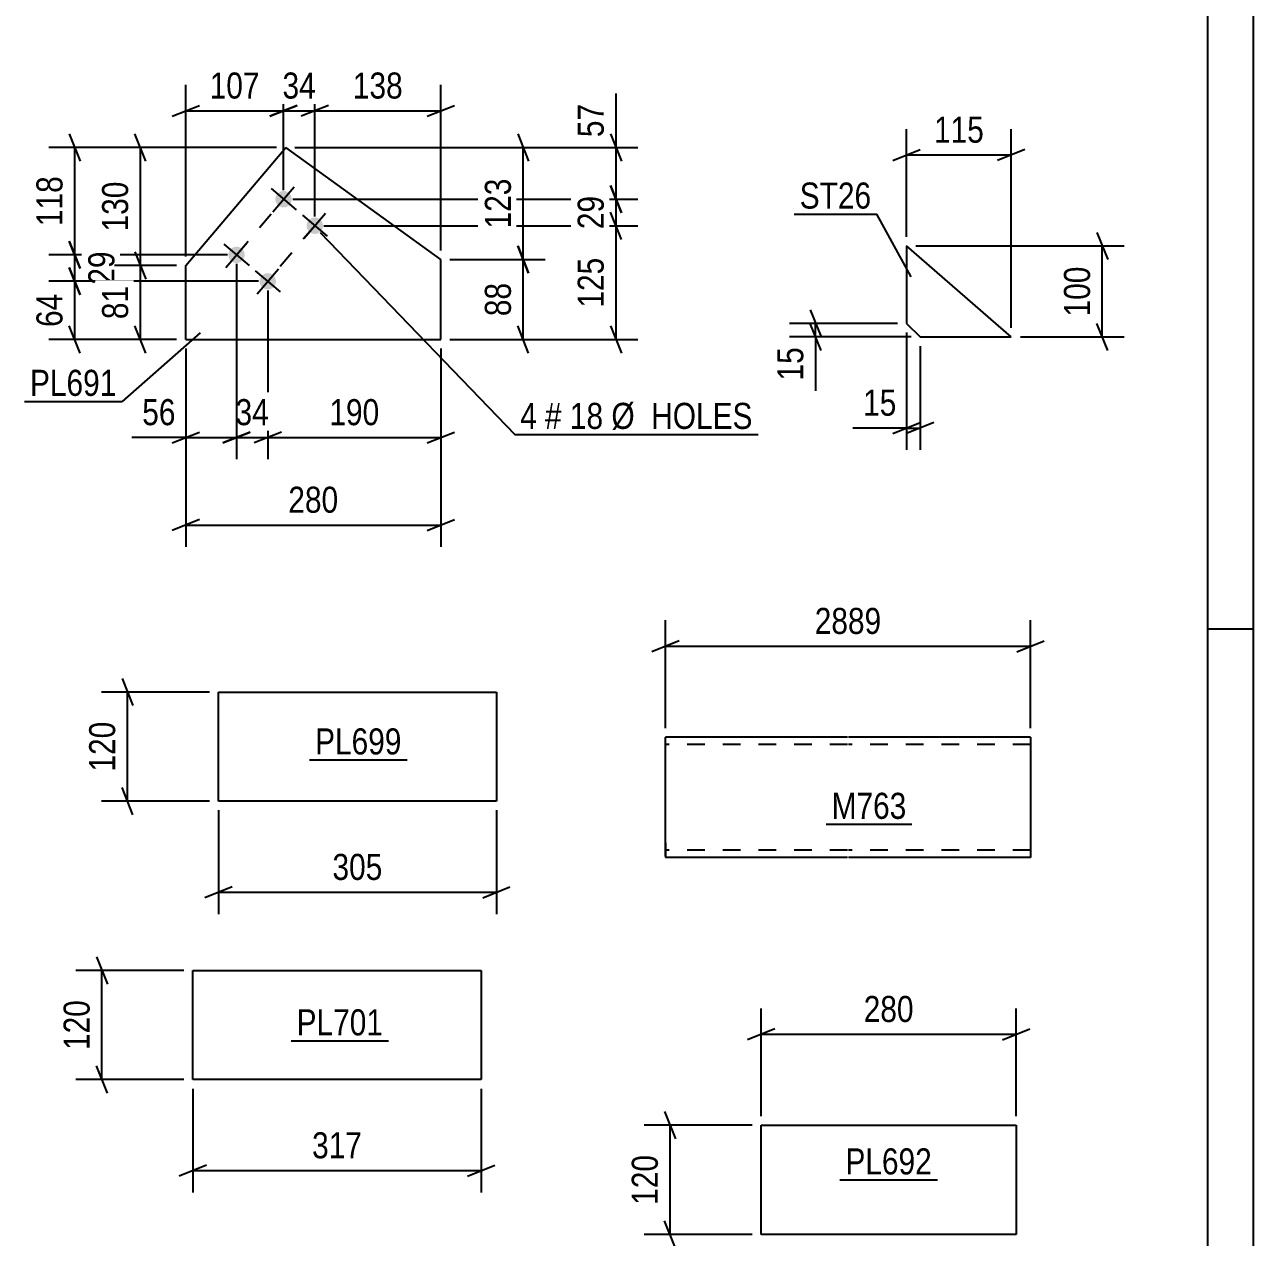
# Model space of a CAD drawing. Header units: millimetres. Extents: x 0 to 841, y 0 to 594.
# Drawn here: x 706 to 841, y 231.2 to 364.5 of the extents above; entities that cross this region are included whole.
import ezdxf

# ---------------------------------------------------------------- set-up
doc = ezdxf.new("R2010")
doc.units = ezdxf.units.MM
doc.linetypes.add('DXK_LINE_DOT2', pattern=[3.9198, 1.9599, -1.9599])
doc.styles.add('Arial Narrow', font='ARIALN.TTF', dxfattribs={"height": 0.2})

# ---------------------------------------------------------------- blocks, each defined once
blk = doc.blocks.new('Unknown-761545321-1129 - 18537')
at = {"color": 5, "linetype": 'Continuous'}
for p, q in [((841, 0), (841, 594)), ((836, 5), (836, 589)), ((841, 298), (836, 298))]:
    blk.add_line(p, q, dxfattribs=at)
blk = doc.blocks.new('Part-761545321-5281 - 5277')
at = {"color": 2, "linetype": 'Continuous'}
for p, q in [((796.42, 286.14), (776.42, 286.14)), ((776.42, 274.54), (776.42, 286.14)), ((816.52, 286.14), (796.52, 286.14)), ((816.52, 286.14), (816.52, 272.94)), ((776.42, 274.54), (776.42, 272.94)), ((796.42, 272.94), (776.42, 272.94)), ((816.52, 272.94), (796.52, 272.94))]:
    blk.add_line(p, q, dxfattribs=at)
at = {"color": 7, "linetype": 'DXK_LINE_DOT2'}
for p, q in [((796.42, 285.34), (776.42, 285.34)), ((816.52, 285.34), (796.52, 285.34)), ((776.42, 273.07), (776.42, 274.54)), ((776.42, 273.74), (776.42, 273.8)), ((796.42, 273.74), (776.42, 273.74)), ((816.52, 273.74), (796.52, 273.74)), ((816.52, 273.74), (816.52, 273.8))]:
    blk.add_line(p, q, dxfattribs=at)
blk = doc.blocks.new('Part-761545321-7676 - 7675')
at = {"color": 2, "linetype": 'Continuous'}
for p, q in [((786.92, 231.5), (786.92, 243.5)), ((786.92, 243.5), (814.95, 243.5)), ((814.95, 243.5), (814.95, 231.5)), ((814.95, 231.5), (786.92, 231.5))]:
    blk.add_line(p, q, dxfattribs=at)
blk = doc.blocks.new('Part-761545321-7714 - 7713')
at = {"color": 2, "linetype": 'Continuous'}
for p, q in [((727.31, 279.11), (727.31, 291.11)), ((727.31, 291.11), (757.83, 291.11)), ((757.83, 291.11), (757.83, 279.11)), ((757.83, 279.11), (727.31, 279.11))]:
    blk.add_line(p, q, dxfattribs=at)
blk = doc.blocks.new('Part-761545321-7752 - 7751')
at = {"color": 2, "linetype": 'Continuous'}
for p, q in [((724.5, 248.52), (724.5, 260.52)), ((724.5, 260.52), (756.17, 260.52)), ((756.17, 260.52), (756.17, 248.52)), ((756.17, 248.52), (724.5, 248.52))]:
    blk.add_line(p, q, dxfattribs=at)
blk = doc.blocks.new('Part-761545321-7790 - 7789')
at = {"color": 2, "linetype": 'Continuous'}
for p, q in [((802.9, 340.12), (802.9, 331.62)), ((814.4, 330.12), (802.9, 340.12)), ((802.9, 331.62), (804.4, 330.12)), ((804.4, 330.12), (814.4, 330.12))]:
    blk.add_line(p, q, dxfattribs=at)
blk = doc.blocks.new('Part-761545321-8112 - 8111')
at = {"color": 2, "linetype": 'Continuous'}
for p, q in [((723.71, 337.97), (734.69, 350.95)), ((751.73, 338.63), (734.69, 350.95)), ((723.71, 329.85), (723.71, 337.97)), ((751.73, 329.85), (751.73, 338.63)), ((723.71, 329.85), (751.73, 329.85))]:
    blk.add_line(p, q, dxfattribs=at)
blk = doc.blocks.new('Bolt-761545321-8113 - 8111')
at = {"linetype": 'Continuous'}
for points in [[(735.04, 345.94, -1), (733.87, 344.57, -1)], [(738.47, 343.04, -1), (737.31, 341.66, -1)], [(729.87, 339.83, -1), (728.71, 338.46, -1)], [(733.3, 336.93, -1), (732.14, 335.55, -1)]]:
    blk.add_hatch(color=1, dxfattribs=at).paths.add_polyline_path(points)
at = {"color": 1, "linetype": 'Continuous'}
for p, q in [((733.08, 346.42), (735.83, 344.09)), ((733.29, 343.88), (735.62, 346.63)), ((736.52, 343.51), (739.26, 341.19)), ((736.73, 340.97), (739.05, 343.72)), ((727.91, 340.31), (730.66, 337.98)), ((728.13, 337.77), (730.45, 340.52)), ((731.56, 334.87), (733.89, 337.61)), ((731.35, 337.4), (734.1, 335.08))]:
    blk.add_line(p, q, dxfattribs=at)
blk = doc.blocks.new('Line-761545321-19678 - 8111')
at = {"color": 1, "linetype": 'DXK_LINE_DOT2'}
blk.add_line((729.29, 339.15), (734.46, 345.25), dxfattribs=at)
blk = doc.blocks.new('Line-761545321-19685 - 8111')
at = {"color": 1, "linetype": 'DXK_LINE_DOT2'}
blk.add_line((737.89, 342.35), (732.72, 336.24), dxfattribs=at)
blk = doc.blocks.new('StraightDimension-761545321-5284 - 5277')
at = {"color": 7, "linetype": 'Continuous'}
for p, q in [((776.42, 287.14), (776.42, 298.99)), ((816.52, 287.14), (816.52, 298.99)), ((777.92, 296.74), (774.92, 295.54)), ((776.42, 296.14), (816.52, 296.14)), ((815.02, 295.54), (818.02, 296.74))]:
    blk.add_line(p, q, dxfattribs=at)
at = {"color": 0}
blk.add_wipeout([(800.72, 296.89), (800.72, 301.09), (792.21, 301.09), (792.21, 296.89)], dxfattribs=at)
at = {"color": 3, "style": 'Arial Narrow'}
blk.add_text('2889', height=2.863, dxfattribs=at).set_placement((792.81, 297.49))
blk = doc.blocks.new('StraightDimension-761545321-7678 - 7675')
at = {"color": 7, "linetype": 'Continuous'}
for p, q in [((776.32, 245), (777.52, 242)), ((785.92, 243.5), (774.07, 243.5)), ((776.92, 231.5), (776.92, 243.5)), ((777.52, 230), (776.32, 233)), ((785.92, 231.5), (774.07, 231.5))]:
    blk.add_line(p, q, dxfattribs=at)
at = {"color": 0}
blk.add_wipeout([(776.17, 240.84), (771.97, 240.84), (771.97, 234.16), (776.17, 234.16)], dxfattribs=at)
at = {"color": 3, "style": 'Arial Narrow'}
blk.add_text('120', height=2.863, rotation=90.0002, dxfattribs=at).set_placement((775.57, 234.76))
blk = doc.blocks.new('StraightDimension-761545321-7682 - 7675')
at = {"color": 7, "linetype": 'Continuous'}
for p, q in [((786.92, 244.5), (786.92, 256.35)), ((814.95, 244.5), (814.95, 256.35)), ((788.42, 254.1), (785.42, 252.9)), ((813.45, 252.9), (816.45, 254.1)), ((786.92, 253.5), (814.95, 253.5))]:
    blk.add_line(p, q, dxfattribs=at)
at = {"color": 0}
blk.add_wipeout([(804.28, 254.25), (804.28, 258.45), (797.59, 258.45), (797.59, 254.25)], dxfattribs=at)
at = {"color": 3, "style": 'Arial Narrow'}
blk.add_text('280', height=2.863, dxfattribs=at).set_placement((798.19, 254.85))
blk = doc.blocks.new('StraightDimension-761545321-7716 - 7713')
at = {"color": 7, "linetype": 'Continuous'}
for p, q in [((716.71, 292.61), (717.91, 289.61)), ((726.31, 291.11), (714.46, 291.11)), ((717.31, 279.11), (717.31, 291.11)), ((717.91, 277.61), (716.71, 280.61)), ((726.31, 279.11), (714.46, 279.11))]:
    blk.add_line(p, q, dxfattribs=at)
at = {"color": 0}
blk.add_wipeout([(716.56, 288.45), (712.36, 288.45), (712.36, 281.77), (716.56, 281.77)], dxfattribs=at)
at = {"color": 3, "style": 'Arial Narrow'}
blk.add_text('120', height=2.863, rotation=90.0002, dxfattribs=at).set_placement((715.96, 282.37))
blk = doc.blocks.new('StraightDimension-761545321-7720 - 7713')
at = {"color": 7, "linetype": 'Continuous'}
for p, q in [((727.31, 278.11), (727.31, 266.71)), ((757.83, 278.11), (757.83, 266.71)), ((728.81, 269.71), (725.81, 268.51)), ((727.31, 269.11), (757.83, 269.11)), ((756.33, 268.51), (759.33, 269.71))]:
    blk.add_line(p, q, dxfattribs=at)
at = {"color": 0}
blk.add_wipeout([(745.91, 269.86), (745.91, 274.06), (739.23, 274.06), (739.23, 269.86)], dxfattribs=at)
at = {"color": 3, "style": 'Arial Narrow'}
blk.add_text('305', height=2.863, dxfattribs=at).set_placement((739.83, 270.46))
blk = doc.blocks.new('StraightDimension-761545321-7754 - 7751')
at = {"color": 7, "linetype": 'Continuous'}
for p, q in [((713.9, 262.02), (715.1, 259.02)), ((723.5, 260.52), (711.65, 260.52)), ((714.5, 248.52), (714.5, 260.52)), ((715.1, 247.02), (713.9, 250.02)), ((723.5, 248.52), (711.65, 248.52))]:
    blk.add_line(p, q, dxfattribs=at)
at = {"color": 0}
blk.add_wipeout([(713.75, 257.86), (709.55, 257.86), (709.55, 251.17), (713.75, 251.17)], dxfattribs=at)
at = {"color": 3, "style": 'Arial Narrow'}
blk.add_text('120', height=2.863, rotation=90.0002, dxfattribs=at).set_placement((713.15, 251.77))
blk = doc.blocks.new('StraightDimension-761545321-7758 - 7751')
at = {"color": 7, "linetype": 'Continuous'}
for p, q in [((724.5, 247.52), (724.5, 236.12)), ((756.17, 247.52), (756.17, 236.12)), ((726, 239.12), (723, 237.92)), ((754.67, 237.92), (757.67, 239.12)), ((724.5, 238.52), (756.17, 238.52))]:
    blk.add_line(p, q, dxfattribs=at)
at = {"color": 0}
blk.add_wipeout([(743.68, 239.27), (743.68, 243.47), (736.99, 243.47), (736.99, 239.27)], dxfattribs=at)
at = {"color": 3, "style": 'Arial Narrow'}
blk.add_text('317', height=2.863, dxfattribs=at).set_placement((737.59, 239.87))
blk = doc.blocks.new('StraightDimension-761545321-7800 - 7789')
at = {"color": 7, "linetype": 'Continuous'}
for p, q in [((792.3, 333.12), (793.5, 330.12)), ((801.9, 331.62), (790.05, 331.62)), ((793.5, 328.62), (792.3, 331.62)), ((792.9, 330.12), (792.9, 331.62)), ((803.4, 330.12), (790.05, 330.12)), ((792.9, 330.12), (792.9, 324.21)), ((792.9, 330.12), (792.9, 324.21))]:
    blk.add_line(p, q, dxfattribs=at)
at = {"color": 0}
blk.add_wipeout([(792.15, 329.6), (787.95, 329.6), (787.95, 324.74), (792.15, 324.74)], dxfattribs=at)
at = {"color": 3, "style": 'Arial Narrow'}
blk.add_text('15', height=2.863, rotation=90.0002, dxfattribs=at).set_placement((791.55, 325.34))
blk = doc.blocks.new('StraightDimension-761545321-7792 - 7789')
at = {"color": 7, "linetype": 'Continuous'}
for p, q in [((802.9, 330.62), (802.9, 317.72)), ((804.4, 329.12), (804.4, 317.72)), ((802.9, 320.12), (796.99, 320.12)), ((802.9, 320.12), (796.99, 320.12)), ((801.4, 319.52), (804.4, 320.72)), ((805.9, 320.72), (802.9, 319.52)), ((802.9, 320.12), (804.4, 320.12))]:
    blk.add_line(p, q, dxfattribs=at)
at = {"color": 0}
blk.add_wipeout([(802.38, 320.87), (802.38, 325.07), (797.52, 325.07), (797.52, 320.87)], dxfattribs=at)
at = {"color": 3, "style": 'Arial Narrow'}
blk.add_text('15', height=2.863, dxfattribs=at).set_placement((798.12, 321.47))
blk = doc.blocks.new('StraightDimension-761545321-7804 - 7789')
at = {"color": 7, "linetype": 'Continuous'}
for p, q in [((823.8, 341.62), (825, 338.62)), ((803.9, 340.12), (826.8, 340.12)), ((824.4, 330.12), (824.4, 340.12)), ((825, 328.62), (823.8, 331.62)), ((815.4, 330.12), (826.8, 330.12))]:
    blk.add_line(p, q, dxfattribs=at)
at = {"color": 0}
blk.add_wipeout([(823.65, 338.46), (819.45, 338.46), (819.45, 331.78), (823.65, 331.78)], dxfattribs=at)
at = {"color": 3, "style": 'Arial Narrow'}
blk.add_text('100', height=2.863, rotation=90.0002, dxfattribs=at).set_placement((823.05, 332.38))
blk = doc.blocks.new('StraightDimension-761545321-7796 - 7789')
at = {"color": 7, "linetype": 'Continuous'}
for p, q in [((802.9, 341.12), (802.9, 352.97)), ((814.4, 331.12), (814.4, 352.97)), ((801.4, 349.52), (804.4, 350.72)), ((802.9, 350.12), (814.4, 350.12)), ((815.9, 350.72), (812.9, 349.52))]:
    blk.add_line(p, q, dxfattribs=at)
at = {"color": 0}
blk.add_wipeout([(811.99, 350.87), (811.99, 355.07), (805.31, 355.07), (805.31, 350.87)], dxfattribs=at)
at = {"color": 3, "style": 'Arial Narrow'}
blk.add_text('115', height=2.863, dxfattribs=at).set_placement((805.91, 351.47))
blk = doc.blocks.new('StraightDimension-761545321-8121 - 8111')
at = {"color": 7, "linetype": 'Continuous'}
for p, q in [((723.71, 328.85), (723.71, 307.06)), ((751.73, 328.85), (751.73, 307.06)), ((725.21, 310.06), (722.21, 308.86)), ((723.71, 309.46), (751.73, 309.46)), ((750.23, 308.86), (753.23, 310.06))]:
    blk.add_line(p, q, dxfattribs=at)
at = {"color": 0}
blk.add_wipeout([(741.06, 310.21), (741.06, 314.41), (734.38, 314.41), (734.38, 310.21)], dxfattribs=at)
at = {"color": 3, "style": 'Arial Narrow'}
blk.add_text('280', height=2.863, dxfattribs=at).set_placement((734.98, 310.81))
blk = doc.blocks.new('StraightDimension-761545321-17954 - 8111')
at = {"color": 7, "linetype": 'Continuous'}
for p, q in [((737.89, 343.35), (737.89, 357.82)), ((751.73, 339.63), (751.73, 357.82)), ((739.39, 355.57), (736.39, 354.37)), ((750.23, 354.37), (753.23, 355.57)), ((737.89, 354.97), (751.73, 354.97))]:
    blk.add_line(p, q, dxfattribs=at)
at = {"color": 0}
blk.add_wipeout([(748.15, 355.72), (748.15, 359.92), (741.47, 359.92), (741.47, 355.72)], dxfattribs=at)
at = {"color": 3, "style": 'Arial Narrow'}
blk.add_text('138', height=2.863, dxfattribs=at).set_placement((742.07, 356.32))
blk = doc.blocks.new('StraightDimension-761545321-17987 - 8111')
at = {"color": 7, "linetype": 'Continuous'}
for p, q in [((771.58, 340.85), (770.38, 343.85)), ((738.89, 342.35), (773.38, 342.35)), ((770.98, 329.85), (770.98, 342.35)), ((770.38, 331.35), (771.58, 328.35)), ((752.73, 329.85), (773.38, 329.85))]:
    blk.add_line(p, q, dxfattribs=at)
at = {"color": 0}
blk.add_wipeout([(770.23, 339.44), (766.03, 339.44), (766.03, 332.75), (770.23, 332.75)], dxfattribs=at)
at = {"color": 3, "style": 'Arial Narrow'}
blk.add_text('125', height=2.863, rotation=90.0002, dxfattribs=at).set_placement((769.63, 333.35))
blk = doc.blocks.new('StraightDimension-761545321-17907 - 8111')
at = {"color": 7, "linetype": 'Continuous'}
for p, q in [((732.72, 335.24), (732.72, 316.68)), ((751.73, 328.85), (751.73, 316.68)), ((734.22, 319.68), (731.22, 318.48)), ((732.72, 319.08), (751.73, 319.08)), ((750.23, 318.48), (753.23, 319.68))]:
    blk.add_line(p, q, dxfattribs=at)
at = {"color": 0}
blk.add_wipeout([(745.57, 319.83), (745.57, 324.03), (738.89, 324.03), (738.89, 319.83)], dxfattribs=at)
at = {"color": 3, "style": 'Arial Narrow'}
blk.add_text('190', height=2.863, dxfattribs=at).set_placement((739.49, 320.43))
blk = doc.blocks.new('StraightDimension-761545321-17908 - 8111')
at = {"color": 7, "linetype": 'Continuous'}
for p, q in [((729.29, 338.15), (729.29, 316.68)), ((732.72, 335.24), (732.72, 316.68)), ((727.79, 318.48), (730.79, 319.68)), ((729.29, 319.08), (732.72, 319.08)), ((734.22, 319.68), (731.22, 318.48))]:
    blk.add_line(p, q, dxfattribs=at)
at = {"color": 0}
blk.add_wipeout([(733.43, 319.83), (733.43, 324.03), (728.58, 324.03), (728.58, 319.83)], dxfattribs=at)
at = {"color": 3, "style": 'Arial Narrow'}
blk.add_text('34', height=2.863, dxfattribs=at).set_placement((729.18, 320.43))
blk = doc.blocks.new('StraightDimension-761545321-17956 - 8111')
at = {"color": 7, "linetype": 'Continuous'}
for p, q in [((723.71, 338.97), (723.71, 357.82)), ((734.46, 346.25), (734.46, 357.82)), ((722.21, 354.37), (725.21, 355.57)), ((735.96, 355.57), (732.96, 354.37)), ((723.71, 354.97), (734.46, 354.97))]:
    blk.add_line(p, q, dxfattribs=at)
at = {"color": 0}
blk.add_wipeout([(732.42, 355.72), (732.42, 359.92), (725.74, 359.92), (725.74, 355.72)], dxfattribs=at)
at = {"color": 3, "style": 'Arial Narrow'}
blk.add_text('107', height=2.863, dxfattribs=at).set_placement((726.34, 356.32))
blk = doc.blocks.new('StraightDimension-761545321-17909 - 8111')
at = {"color": 7, "linetype": 'Continuous'}
for p, q in [((729.29, 338.15), (729.29, 316.68)), ((723.71, 328.85), (723.71, 316.68)), ((723.71, 319.08), (717.8, 319.08)), ((723.71, 319.08), (717.8, 319.08)), ((722.21, 318.48), (725.21, 319.68)), ((723.71, 319.08), (729.29, 319.08)), ((730.79, 319.68), (727.79, 318.48))]:
    blk.add_line(p, q, dxfattribs=at)
at = {"color": 0}
blk.add_wipeout([(723.18, 319.83), (723.18, 324.03), (718.33, 324.03), (718.33, 319.83)], dxfattribs=at)
at = {"color": 3, "style": 'Arial Narrow'}
blk.add_text('56', height=2.863, dxfattribs=at).set_placement((718.93, 320.43))
blk = doc.blocks.new('StraightDimension-761545321-17931 - 8111')
at = {"color": 7, "linetype": 'Continuous'}
for p, q in [((710.92, 352.45), (712.12, 349.45)), ((733.69, 350.95), (708.67, 350.95)), ((711.52, 339.15), (711.52, 350.95)), ((712.12, 337.65), (710.92, 340.65)), ((728.29, 339.15), (708.67, 339.15))]:
    blk.add_line(p, q, dxfattribs=at)
at = {"color": 0}
blk.add_wipeout([(710.77, 348.39), (706.57, 348.39), (706.57, 341.71), (710.77, 341.71)], dxfattribs=at)
at = {"color": 3, "style": 'Arial Narrow'}
blk.add_text('118', height=2.863, rotation=90.0002, dxfattribs=at).set_placement((710.17, 342.31))
blk = doc.blocks.new('StraightDimension-761545321-17932 - 8111')
at = {"color": 7, "linetype": 'Continuous'}
for p, q in [((710.92, 340.65), (712.12, 337.65)), ((728.29, 339.15), (709.12, 339.15)), ((711.52, 336.24), (711.52, 339.15)), ((712.12, 334.74), (710.92, 337.74)), ((731.72, 336.24), (709.12, 336.24))]:
    blk.add_line(p, q, dxfattribs=at)
at = {"color": 0}
blk.add_wipeout([(716.47, 340.12), (712.27, 340.12), (712.27, 335.27), (716.47, 335.27)], dxfattribs=at)
at = {"color": 3, "style": 'Arial Narrow'}
blk.add_text('29', height=2.863, rotation=90.0002, dxfattribs=at).set_placement((715.87, 335.87))
blk = doc.blocks.new('StraightDimension-761545321-17933 - 8111')
at = {"color": 7, "linetype": 'Continuous'}
for p, q in [((710.92, 337.74), (712.12, 334.74)), ((731.72, 336.24), (708.67, 336.24)), ((711.52, 329.85), (711.52, 336.24)), ((712.12, 328.35), (710.92, 331.35)), ((722.71, 329.85), (708.67, 329.85))]:
    blk.add_line(p, q, dxfattribs=at)
at = {"color": 0}
blk.add_wipeout([(710.77, 335.47), (706.57, 335.47), (706.57, 330.62), (710.77, 330.62)], dxfattribs=at)
at = {"color": 3, "style": 'Arial Narrow'}
blk.add_text('64', height=2.863, rotation=90.0002, dxfattribs=at).set_placement((710.17, 331.22))
blk = doc.blocks.new('StraightDimension-761545321-17955 - 8111')
at = {"color": 7, "linetype": 'Continuous'}
for p, q in [((734.46, 346.25), (734.46, 357.82)), ((737.89, 343.35), (737.89, 357.82)), ((732.96, 354.37), (735.96, 355.57)), ((739.39, 355.57), (736.39, 354.37)), ((734.46, 354.97), (737.89, 354.97))]:
    blk.add_line(p, q, dxfattribs=at)
at = {"color": 0}
blk.add_wipeout([(738.6, 355.72), (738.6, 359.92), (733.74, 359.92), (733.74, 355.72)], dxfattribs=at)
at = {"color": 3, "style": 'Arial Narrow'}
blk.add_text('34', height=2.863, dxfattribs=at).set_placement((734.34, 356.32))
blk = doc.blocks.new('StraightDimension-761545321-17985 - 8111')
at = {"color": 7, "linetype": 'Continuous'}
for p, q in [((770.98, 350.95), (770.98, 356.86)), ((770.98, 350.95), (770.98, 356.86)), ((770.38, 352.45), (771.58, 349.45)), ((735.69, 350.95), (773.38, 350.95)), ((770.98, 345.25), (770.98, 350.95)), ((771.58, 343.75), (770.38, 346.75)), ((735.46, 345.25), (773.38, 345.25))]:
    blk.add_line(p, q, dxfattribs=at)
at = {"color": 0}
blk.add_wipeout([(770.23, 356.33), (766.03, 356.33), (766.03, 351.48), (770.23, 351.48)], dxfattribs=at)
at = {"color": 3, "style": 'Arial Narrow'}
blk.add_text('57', height=2.863, rotation=90.0002, dxfattribs=at).set_placement((769.63, 352.08))
blk = doc.blocks.new('StraightDimension-761545321-17986 - 8111')
at = {"color": 7, "linetype": 'Continuous'}
for p, q in [((770.38, 346.75), (771.58, 343.75)), ((735.46, 345.25), (773.38, 345.25)), ((770.98, 342.35), (770.98, 345.25)), ((771.58, 340.85), (770.38, 343.85)), ((738.89, 342.35), (773.38, 342.35))]:
    blk.add_line(p, q, dxfattribs=at)
at = {"color": 0}
blk.add_wipeout([(770.23, 346.23), (766.03, 346.23), (766.03, 341.37), (770.23, 341.37)], dxfattribs=at)
at = {"color": 3, "style": 'Arial Narrow'}
blk.add_text('29', height=2.863, rotation=90.0002, dxfattribs=at).set_placement((769.63, 341.97))
blk = doc.blocks.new('StraightDimension-761545321-18014 - 8111')
at = {"color": 7, "linetype": 'Continuous'}
for p, q in [((760.18, 352.45), (761.38, 349.45)), ((735.69, 350.95), (763.18, 350.95)), ((760.78, 338.63), (760.78, 350.95)), ((761.38, 337.13), (760.18, 340.13)), ((752.73, 338.63), (763.18, 338.63))]:
    blk.add_line(p, q, dxfattribs=at)
at = {"color": 0}
blk.add_wipeout([(760.03, 348.13), (755.83, 348.13), (755.83, 341.45), (760.03, 341.45)], dxfattribs=at)
at = {"color": 3, "style": 'Arial Narrow'}
blk.add_text('123', height=2.863, rotation=90.0002, dxfattribs=at).set_placement((759.43, 342.05))
blk = doc.blocks.new('StraightDimension-761545321-18015 - 8111')
at = {"color": 7, "linetype": 'Continuous'}
for p, q in [((760.18, 340.13), (761.38, 337.13)), ((752.73, 338.63), (763.18, 338.63)), ((760.78, 329.85), (760.78, 338.63)), ((761.38, 328.35), (760.18, 331.35)), ((752.73, 329.85), (763.18, 329.85))]:
    blk.add_line(p, q, dxfattribs=at)
at = {"color": 0}
blk.add_wipeout([(760.03, 336.67), (755.83, 336.67), (755.83, 331.81), (760.03, 331.81)], dxfattribs=at)
at = {"color": 3, "style": 'Arial Narrow'}
blk.add_text('88', height=2.863, rotation=90.0002, dxfattribs=at).set_placement((759.43, 332.41))
blk = doc.blocks.new('StraightDimension-761545321-18033 - 8111')
at = {"color": 7, "linetype": 'Continuous'}
for p, q in [((719.33, 349.45), (718.13, 352.45)), ((733.69, 350.95), (715.88, 350.95)), ((718.73, 337.97), (718.73, 350.95)), ((718.13, 339.47), (719.33, 336.47)), ((722.71, 337.97), (715.88, 337.97))]:
    blk.add_line(p, q, dxfattribs=at)
at = {"color": 0}
blk.add_wipeout([(717.98, 347.8), (713.78, 347.8), (713.78, 341.12), (717.98, 341.12)], dxfattribs=at)
at = {"color": 3, "style": 'Arial Narrow'}
blk.add_text('130', height=2.863, rotation=90.0002, dxfattribs=at).set_placement((717.38, 341.72))
blk = doc.blocks.new('StraightDimension-761545321-18034 - 8111')
at = {"color": 7, "linetype": 'Continuous'}
for p, q in [((718.13, 339.47), (719.33, 336.47)), ((722.71, 337.97), (715.88, 337.97)), ((718.73, 329.85), (718.73, 337.97)), ((719.33, 328.35), (718.13, 331.35)), ((722.71, 329.85), (715.88, 329.85))]:
    blk.add_line(p, q, dxfattribs=at)
at = {"color": 0}
blk.add_wipeout([(717.98, 336.34), (713.78, 336.34), (713.78, 331.48), (717.98, 331.48)], dxfattribs=at)
at = {"color": 3, "style": 'Arial Narrow'}
blk.add_text('81', height=2.863, rotation=90.0002, dxfattribs=at).set_placement((717.38, 332.08))
blk = doc.blocks.new('Mark-761545321-5279 - 5277')
at = {"color": 0}
blk.add_wipeout([(802.89, 277.17), (802.89, 280.17), (794.66, 280.17), (794.66, 277.17)], dxfattribs=at)
blk.add_wipeout([(802.89, 277.17), (802.89, 280.17), (794.66, 280.17), (794.66, 277.17)], dxfattribs=at)
at = {"color": 30, "linetype": 'Continuous'}
blk.add_line((794.06, 276.57), (803.49, 276.57), dxfattribs=at)
at = {"color": 3, "style": 'Arial Narrow'}
blk.add_text('M763', height=2.863, dxfattribs=at).set_placement((794.66, 277.17))
blk = doc.blocks.new('Mark-761545321-7685 - 7675')
at = {"color": 0}
blk.add_wipeout([(805.68, 238.1), (805.68, 241.1), (796.18, 241.1), (796.18, 238.1)], dxfattribs=at)
blk.add_wipeout([(805.68, 238.1), (805.68, 241.1), (796.18, 241.1), (796.18, 238.1)], dxfattribs=at)
at = {"color": 30, "linetype": 'Continuous'}
blk.add_line((795.58, 237.5), (806.28, 237.5), dxfattribs=at)
at = {"color": 3, "style": 'Arial Narrow'}
blk.add_text('PL692', height=2.863, dxfattribs=at).set_placement((796.18, 238.1))
blk = doc.blocks.new('Mark-761545321-7723 - 7713')
at = {"color": 0}
blk.add_wipeout([(747.43, 284.25), (747.43, 287.25), (737.92, 287.25), (737.92, 284.25)], dxfattribs=at)
blk.add_wipeout([(747.43, 284.25), (747.43, 287.25), (737.92, 287.25), (737.92, 284.25)], dxfattribs=at)
at = {"color": 30, "linetype": 'Continuous'}
blk.add_line((737.32, 283.65), (748.03, 283.65), dxfattribs=at)
at = {"color": 3, "style": 'Arial Narrow'}
blk.add_text('PL699', height=2.863, dxfattribs=at).set_placement((737.92, 284.25))
blk = doc.blocks.new('Mark-761545321-7761 - 7751')
at = {"color": 0}
blk.add_wipeout([(745.39, 253.38), (745.39, 256.38), (735.89, 256.38), (735.89, 253.38)], dxfattribs=at)
blk.add_wipeout([(745.39, 253.38), (745.39, 256.38), (735.89, 256.38), (735.89, 253.38)], dxfattribs=at)
at = {"color": 30, "linetype": 'Continuous'}
blk.add_line((735.29, 252.78), (745.99, 252.78), dxfattribs=at)
at = {"color": 3, "style": 'Arial Narrow'}
blk.add_text('PL701', height=2.863, dxfattribs=at).set_placement((735.89, 253.38))
blk = doc.blocks.new('Mark-761545321-7807 - 7789')
at = {"color": 0}
blk.add_wipeout([(799.02, 344.23), (799.02, 347.23), (791.16, 347.23), (791.16, 344.23)], dxfattribs=at)
blk.add_wipeout([(799.02, 344.23), (799.02, 347.23), (791.16, 347.23), (791.16, 344.23)], dxfattribs=at)
at = {"color": 30, "linetype": 'Continuous'}
for p in [(790.56, 343.63), (803.41, 336.73)]:
    blk.add_line(p, (799.62, 343.63), dxfattribs=at)
at = {"color": 3, "style": 'Arial Narrow'}
blk.add_text('ST26', height=2.863, dxfattribs=at).set_placement((791.16, 344.23))
blk = doc.blocks.new('Mark-761545321-18051 - 8111')
at = {"color": 0}
for points in [[(762.28, 320.02), (762.28, 323.02), (760.45, 323.02), (760.45, 320.02)], [(765.01, 320.02), (765.01, 323.02), (763.18, 323.02), (763.18, 320.02)], [(769.57, 320.02), (769.57, 323.02), (765.91, 323.02), (765.91, 320.02)], [(785.99, 320.02), (785.99, 323.02), (770.47, 323.02), (770.47, 320.02)]]:
    blk.add_wipeout(points, dxfattribs=at)
for points in [[(762.28, 320.02), (762.28, 323.02), (760.45, 323.02), (760.45, 320.02)], [(765.01, 320.02), (765.01, 323.02), (763.18, 323.02), (763.18, 320.02)], [(769.57, 320.02), (769.57, 323.02), (765.91, 323.02), (765.91, 320.02)], [(785.99, 320.02), (785.99, 323.02), (770.47, 323.02), (770.47, 320.02)]]:
    blk.add_wipeout(points, dxfattribs=at)
at = {"color": 7, "linetype": 'Continuous'}
for p, q in [((738.49, 341.61), (759.85, 319.42)), ((759.85, 319.42), (786.59, 319.42))]:
    blk.add_line(p, q, dxfattribs=at)
at = {"color": 3, "style": 'Arial Narrow'}
for s, height, p in [('4', 2.86, (760.45, 320.02)), ('#', 2.86, (763.18, 320.02)), ('18', 2.863, (765.91, 320.02)), ('Ø  HOLES', 2.863, (770.47, 320.02))]:
    blk.add_text(s, height=height, dxfattribs=at).set_placement(p)
blk = doc.blocks.new('Mark-761545321-8180 - 8111')
at = {"color": 0}
blk.add_wipeout([(716.11, 323.65), (716.11, 326.65), (706.6, 326.65), (706.6, 323.65)], dxfattribs=at)
blk.add_wipeout([(716.11, 323.65), (716.11, 326.65), (706.6, 326.65), (706.6, 323.65)], dxfattribs=at)
at = {"color": 30, "linetype": 'Continuous'}
for p in [(725.29, 330.57), (706, 323.05)]:
    blk.add_line(p, (716.71, 323.05), dxfattribs=at)
at = {"color": 3, "style": 'Arial Narrow'}
blk.add_text('PL691', height=2.863, dxfattribs=at).set_placement((706.6, 323.65))

msp = doc.modelspace()

# ---------------------------------------------------------------- block references
for name in ['Unknown-761545321-1129 - 18537', 'Part-761545321-8112 - 8111', 'Bolt-761545321-8113 - 8111', 'Line-761545321-19678 - 8111', 'Line-761545321-19685 - 8111', 'Part-761545321-7790 - 7789', 'Part-761545321-7714 - 7713', 'Part-761545321-5281 - 5277', 'Part-761545321-7752 - 7751', 'Part-761545321-7676 - 7675']:
    msp.add_blockref(name, (0, 0))

# ---------------------------------------------------------------- next in the draw order: block references
for name in ['StraightDimension-761545321-17954 - 8111', 'StraightDimension-761545321-7800 - 7789', 'StraightDimension-761545321-8121 - 8111', 'StraightDimension-761545321-5284 - 5277', 'StraightDimension-761545321-7716 - 7713', 'Mark-761545321-7723 - 7713', 'Mark-761545321-5279 - 5277', 'StraightDimension-761545321-7754 - 7751', 'Mark-761545321-7761 - 7751', 'StraightDimension-761545321-7678 - 7675', 'Mark-761545321-7685 - 7675']:
    msp.add_blockref(name, (0, 0))

# ---------------------------------------------------------------- next in the draw order: block references
for name in ['StraightDimension-761545321-17956 - 8111', 'StraightDimension-761545321-17987 - 8111', 'StraightDimension-761545321-7792 - 7789', 'StraightDimension-761545321-7720 - 7713', 'StraightDimension-761545321-7682 - 7675', 'StraightDimension-761545321-7758 - 7751']:
    msp.add_blockref(name, (0, 0))

# ---------------------------------------------------------------- next in the draw order: block references
for name in ['StraightDimension-761545321-7804 - 7789', 'StraightDimension-761545321-17907 - 8111']:
    msp.add_blockref(name, (0, 0))

# ---------------------------------------------------------------- next in the draw order: block references
for name in ['StraightDimension-761545321-7796 - 7789', 'StraightDimension-761545321-17908 - 8111']:
    msp.add_blockref(name, (0, 0))

# ---------------------------------------------------------------- next in the draw order: block references
for name in ['Mark-761545321-7807 - 7789', 'StraightDimension-761545321-17909 - 8111']:
    msp.add_blockref(name, (0, 0))

# ---------------------------------------------------------------- next in the draw order: block references
msp.add_blockref('StraightDimension-761545321-17931 - 8111', (0, 0))

# ---------------------------------------------------------------- next in the draw order: block references
for name in ['StraightDimension-761545321-17955 - 8111', 'StraightDimension-761545321-17932 - 8111']:
    msp.add_blockref(name, (0, 0))

# ---------------------------------------------------------------- next in the draw order: block references
for name in ['StraightDimension-761545321-17985 - 8111', 'StraightDimension-761545321-17933 - 8111']:
    msp.add_blockref(name, (0, 0))

# ---------------------------------------------------------------- next in the draw order: block references
for name in ['StraightDimension-761545321-18033 - 8111', 'StraightDimension-761545321-17986 - 8111']:
    msp.add_blockref(name, (0, 0))

# ---------------------------------------------------------------- next in the draw order: block references
for name in ['StraightDimension-761545321-18014 - 8111', 'StraightDimension-761545321-18034 - 8111']:
    msp.add_blockref(name, (0, 0))

# ---------------------------------------------------------------- next in the draw order: block references
for name in ['StraightDimension-761545321-18015 - 8111', 'Mark-761545321-8180 - 8111']:
    msp.add_blockref(name, (0, 0))

# ---------------------------------------------------------------- next in the draw order: block references
msp.add_blockref('Mark-761545321-18051 - 8111', (0, 0))

doc.saveas('drawing.dxf')
